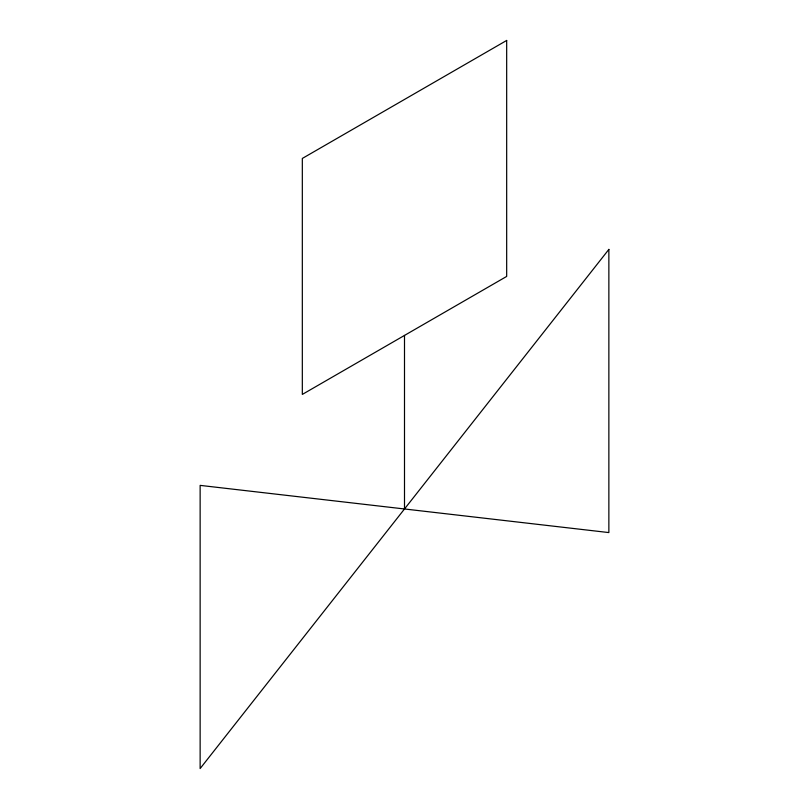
<?xml version="1.0" encoding="UTF-8"?>
<svg xmlns="http://www.w3.org/2000/svg" width="809" height="809" viewBox="0 0 809 809"><rect width="100%" height="100%" fill="white"/><g stroke="black" fill="none" stroke-linecap="round" stroke-linejoin="round"><path stroke-width="1.21" d="M404.5 335.422L404.5 508.972M608.864 249.394L200.136 768.55L200.136 485.38L608.864 532.575L608.864 249.394M506.677 40.45L302.323 158.443L302.323 394.418L506.677 276.425L506.677 40.45"/></g></svg>
